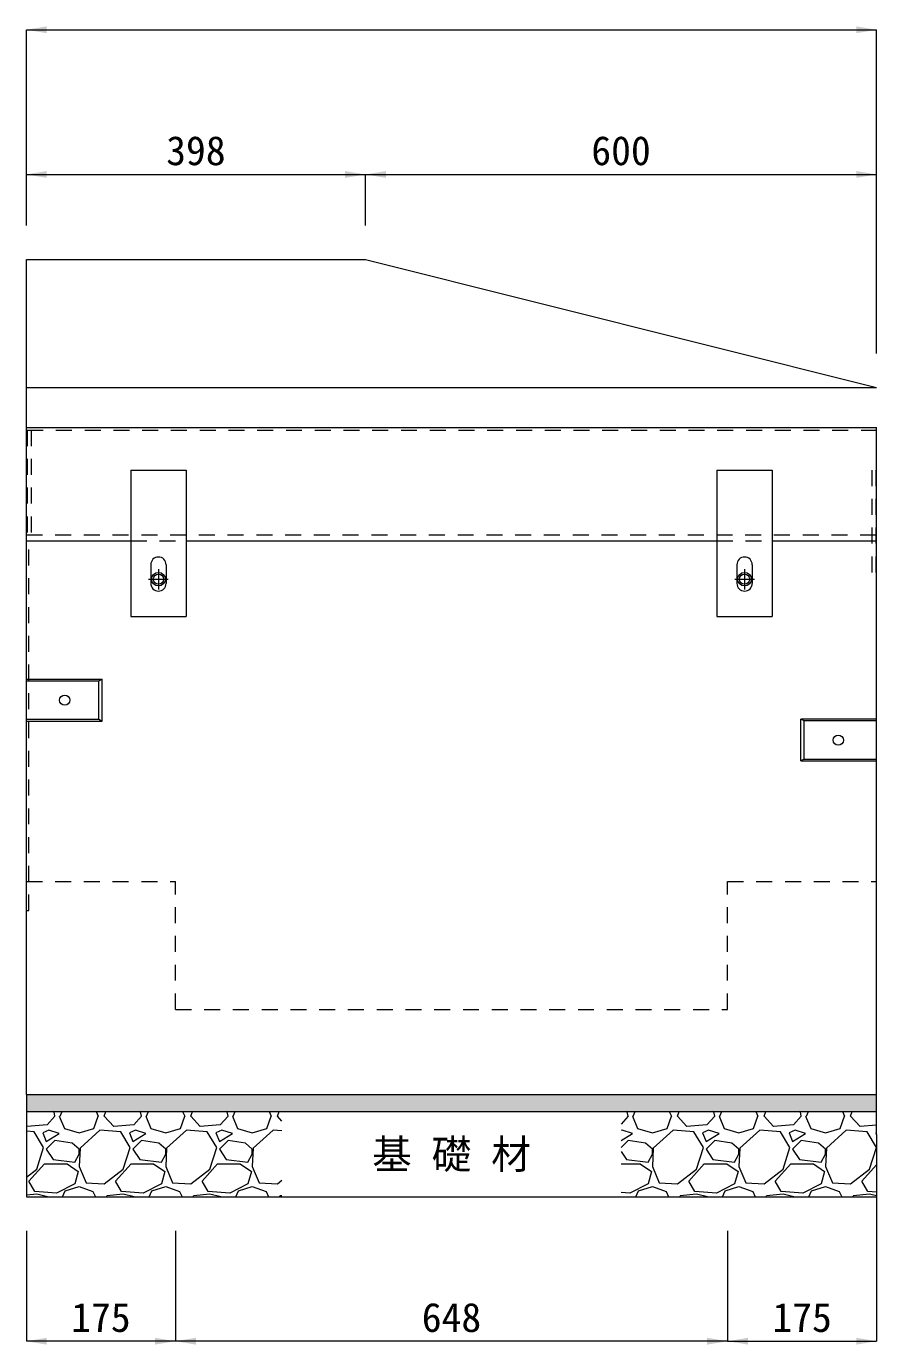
# Model space of a CAD drawing. Units: millimetres at full size. Extents: x 95 to 26200, y 7460 to 13400.
# Drawn here: x 5984 to 6982, y 10422 to 11969 of the extents above; entities that cross this region are included whole.
import ezdxf
from ezdxf.enums import TextEntityAlignment as Align

# ---------------------------------------------------------------- set-up
doc = ezdxf.new("R2010")
doc.units = ezdxf.units.MM
doc.header["$LTSCALE"] = 25
doc.linetypes.add('USER1', pattern=[1.35, 0.75, -0.6])
doc.linetypes.add('USER2', pattern=[28.575, 19.05, -3.175, 3.175, -3.175])
for name, color, linetype, lineweight in [('インサート', 3, 'USER1', 5), ('ハッチング_基礎', 150, 'Continuous', 5), ('プレート', 3, 'Continuous', 9), ('寸法線', 7, 'Continuous', 13), ('本体', 2, 'Continuous', 20), ('舗装・基礎', 7, 'Continuous', 20), ('ｸﾞﾚｰﾁﾝｸﾞ', 7, 'USER1', 9)]:
    doc.layers.add(name, color=color, linetype=linetype, lineweight=lineweight)
doc.layers.add('ハッチング', color=7, linetype='Continuous')
doc.layers.add('文字', color=7, linetype='Continuous')
doc.styles.add('ＭＳ ゴシック', font='')
doc.styles.get('ＭＳ ゴシック').set_extended_font_data('MS Gothic')

# ---------------------------------------------------------------- blocks, each defined once
blk = doc.blocks.new('filled_arrow')
at = {"color": 0, "linetype": 'Continuous', "lineweight": -2}
blk.add_solid([(7.5, 1.25), (0, 0), (7.5, -1.25)], dxfattribs=at)

msp = doc.modelspace()

# ---------------------------------------------------------------- hatches: boundary and pattern name
at = {"layer": 'ハッチング'}
msp.add_hatch(color=256, dxfattribs=at).paths.add_polyline_path([(5983.69, 10715.09), (5983.69, 10695.09), (6981.69, 10695.09), (6981.69, 10715.09)])

# ---------------------------------------------------------------- linework, layer by layer
at = {"layer": 'インサート', "linetype": 'Continuous'}
for centre, radius in [((6138.69, 11320.08), 8), ((6138.69, 11320.08), 6), ((6826.69, 11320.08), 8), ((6826.69, 11320.08), 6), ((6028.69, 11178.08), 6), ((6936.69, 11131.08), 6)]:
    msp.add_circle(centre, radius, dxfattribs=at)
at = {"layer": 'ハッチング_基礎'}
for p, q in [((6016.17, 10694.79), (6015, 10695.09)), ((6017.19, 10689.71), (6016.17, 10694.79)), ((6023.29, 10689.71), (6025.59, 10695.09)), ((6065.51, 10695.09), (6067.99, 10689.71)), ((6075.1, 10689.71), (6077.12, 10695.09)), ((6117.77, 10694.79), (6116.6, 10695.09)), ((6118.79, 10689.71), (6117.77, 10694.79)), ((6124.89, 10689.71), (6127.19, 10695.09)), ((6167.11, 10695.09), (6169.59, 10689.71)), ((6176.7, 10689.71), (6178.72, 10695.09)), ((6219.37, 10694.79), (6218.2, 10695.09)), ((6220.39, 10689.71), (6219.37, 10694.79)), ((6226.49, 10689.71), (6228.79, 10695.09)), ((6268.71, 10695.09), (6271.19, 10689.71)), ((6278.3, 10689.71), (6280.32, 10695.09)), ((6688.97, 10694.79), (6687.8, 10695.09)), ((6689.99, 10689.71), (6688.97, 10694.79)), ((6696.09, 10689.71), (6698.39, 10695.09)), ((6738.31, 10695.09), (6740.79, 10689.71)), ((6747.9, 10689.71), (6749.92, 10695.09)), ((6790.57, 10694.79), (6789.4, 10695.09)), ((6791.59, 10689.71), (6790.57, 10694.79)), ((6797.69, 10689.71), (6799.99, 10695.09)), ((6839.91, 10695.09), (6842.39, 10689.71)), ((6849.5, 10689.71), (6851.52, 10695.09)), ((6892.17, 10694.79), (6891, 10695.09)), ((6893.19, 10689.71), (6892.17, 10694.79)), ((6899.29, 10689.71), (6901.59, 10695.09)), ((6941.51, 10695.09), (6943.99, 10689.71)), ((6951.1, 10689.71), (6953.12, 10695.09)), ((5984.68, 10677.52), (5983.69, 10678.6)), ((6008.05, 10679.55), (5984.68, 10677.52)), ((6017.19, 10689.71), (6008.05, 10679.55)), ((6022.27, 10689.71), (6028.37, 10675.49)), ((6062.91, 10675.49), (6067.99, 10689.71)), ((6086.28, 10677.52), (6075.1, 10689.71)), ((6109.65, 10679.55), (6086.28, 10677.52)), ((6118.79, 10689.71), (6109.65, 10679.55)), ((6123.87, 10689.71), (6129.97, 10675.49)), ((6164.51, 10675.49), (6169.59, 10689.71)), ((6187.88, 10677.52), (6176.7, 10689.71)), ((6211.25, 10679.55), (6187.88, 10677.52)), ((6220.39, 10689.71), (6211.25, 10679.55)), ((6225.47, 10689.71), (6231.57, 10675.49)), ((6266.11, 10675.49), (6271.19, 10689.71)), ((6283.69, 10683.84), (6278.3, 10689.71)), ((6689.99, 10689.71), (6681.69, 10680.48)), ((6695.07, 10689.71), (6701.17, 10675.49)), ((6735.71, 10675.49), (6740.79, 10689.71)), ((6759.08, 10677.52), (6747.9, 10689.71)), ((6782.45, 10679.55), (6759.08, 10677.52)), ((6791.59, 10689.71), (6782.45, 10679.55)), ((6796.67, 10689.71), (6802.77, 10675.49)), ((6837.31, 10675.49), (6842.39, 10689.71)), ((6860.68, 10677.52), (6849.5, 10689.71)), ((6884.05, 10679.55), (6860.68, 10677.52)), ((6893.19, 10689.71), (6884.05, 10679.55)), ((6898.27, 10689.71), (6904.37, 10675.49)), ((6938.91, 10675.49), (6943.99, 10689.71)), ((6962.28, 10677.52), (6951.1, 10689.71)), ((6981.69, 10679.21), (6962.28, 10677.52)), ((5992.81, 10671.42), (5983.69, 10672.18)), ((6003.98, 10653.14), (5992.81, 10671.42)), ((6010.08, 10673.46), (6002.97, 10670.41)), ((6002.97, 10670.41), (6007.03, 10660.25)), ((6007.03, 10660.25), (6022.27, 10669.39)), ((6017.19, 10661.26), (6007.03, 10651.1)), ((6022.27, 10669.39), (6010.08, 10673.46)), ((6037.51, 10658.22), (6017.19, 10661.26)), ((6028.37, 10675.49), (6045.64, 10670.41)), ((6045.64, 10670.41), (6062.91, 10675.49)), ((6070.02, 10673.46), (6046.65, 10652.12)), ((6094.41, 10671.42), (6070.02, 10673.46)), ((6105.58, 10653.14), (6094.41, 10671.42)), ((6111.68, 10673.46), (6104.57, 10670.41)), ((6104.57, 10670.41), (6108.63, 10660.25)), ((6108.63, 10660.25), (6123.87, 10669.39)), ((6118.79, 10661.26), (6108.63, 10651.1)), ((6123.87, 10669.39), (6111.68, 10673.46)), ((6139.11, 10658.22), (6118.79, 10661.26)), ((6129.97, 10675.49), (6147.24, 10670.41)), ((6147.24, 10670.41), (6164.51, 10675.49)), ((6171.62, 10673.46), (6148.25, 10652.12)), ((6196.01, 10671.42), (6171.62, 10673.46)), ((6207.18, 10653.14), (6196.01, 10671.42)), ((6213.28, 10673.46), (6206.17, 10670.41)), ((6206.17, 10670.41), (6210.23, 10660.25)), ((6210.23, 10660.25), (6225.47, 10669.39)), ((6220.39, 10661.26), (6210.23, 10651.1)), ((6225.47, 10669.39), (6213.28, 10673.46)), ((6240.71, 10658.22), (6220.39, 10661.26)), ((6231.57, 10675.49), (6248.84, 10670.41)), ((6248.84, 10670.41), (6266.11, 10675.49)), ((6273.22, 10673.46), (6249.85, 10652.12)), ((6283.69, 10672.58), (6273.22, 10673.46)), ((6682.88, 10673.46), (6681.69, 10672.94)), ((6681.69, 10661.36), (6695.07, 10669.39)), ((6689.99, 10661.26), (6681.69, 10652.96)), ((6695.07, 10669.39), (6682.88, 10673.46)), ((6710.31, 10658.22), (6689.99, 10661.26)), ((6701.17, 10675.49), (6718.44, 10670.41)), ((6718.44, 10670.41), (6735.71, 10675.49)), ((6742.82, 10673.46), (6719.45, 10652.12)), ((6767.21, 10671.42), (6742.82, 10673.46)), ((6778.38, 10653.14), (6767.21, 10671.42)), ((6784.48, 10673.46), (6777.37, 10670.41)), ((6777.37, 10670.41), (6781.43, 10660.25)), ((6781.43, 10660.25), (6796.67, 10669.39)), ((6791.59, 10661.26), (6781.43, 10651.1)), ((6796.67, 10669.39), (6784.48, 10673.46)), ((6811.91, 10658.22), (6791.59, 10661.26)), ((6802.77, 10675.49), (6820.04, 10670.41)), ((6820.04, 10670.41), (6837.31, 10675.49)), ((6844.42, 10673.46), (6821.05, 10652.12)), ((6868.81, 10671.42), (6844.42, 10673.46)), ((6879.98, 10653.14), (6868.81, 10671.42)), ((6886.08, 10673.46), (6878.97, 10670.41)), ((6878.97, 10670.41), (6883.03, 10660.25)), ((6883.03, 10660.25), (6898.27, 10669.39)), ((6893.19, 10661.26), (6883.03, 10651.1)), ((6898.27, 10669.39), (6886.08, 10673.46)), ((6913.51, 10658.22), (6893.19, 10661.26)), ((6904.37, 10675.49), (6921.64, 10670.41)), ((6921.64, 10670.41), (6938.91, 10675.49)), ((6946.02, 10673.46), (6922.65, 10652.12)), ((6970.41, 10671.42), (6946.02, 10673.46)), ((6981.58, 10653.14), (6970.41, 10671.42)), ((6981.69, 10670.89), (6980.57, 10670.41)), ((6980.57, 10670.41), (6981.69, 10667.61)), ((5995.85, 10627.74), (6003.98, 10653.14)), ((6007.03, 10651.1), (6015.16, 10638.91)), ((6045.64, 10651.1), (6037.51, 10658.22)), ((6046.65, 10652.12), (6045.64, 10630.78)), ((6045.64, 10645.01), (6045.64, 10651.1)), ((6097.45, 10627.74), (6105.58, 10653.14)), ((6108.63, 10651.1), (6116.76, 10638.91)), ((6147.24, 10651.1), (6139.11, 10658.22)), ((6148.25, 10652.12), (6147.24, 10630.78)), ((6147.24, 10645.01), (6147.24, 10651.1)), ((6199.05, 10627.74), (6207.18, 10653.14)), ((6210.23, 10651.1), (6218.36, 10638.91)), ((6248.84, 10651.1), (6240.71, 10658.22)), ((6249.85, 10652.12), (6248.84, 10630.78)), ((6248.84, 10645.01), (6248.84, 10651.1)), ((6681.69, 10648.32), (6687.96, 10638.91)), ((6718.44, 10651.1), (6710.31, 10658.22)), ((6719.45, 10652.12), (6718.44, 10630.78)), ((6718.44, 10645.01), (6718.44, 10651.1)), ((6770.25, 10627.74), (6778.38, 10653.14)), ((6781.43, 10651.1), (6789.56, 10638.91)), ((6820.04, 10651.1), (6811.91, 10658.22)), ((6821.05, 10652.12), (6820.04, 10630.78)), ((6820.04, 10645.01), (6820.04, 10651.1)), ((6871.85, 10627.74), (6879.98, 10653.14)), ((6883.03, 10651.1), (6891.16, 10638.91)), ((6921.64, 10651.1), (6913.51, 10658.22)), ((6922.65, 10652.12), (6921.64, 10630.78)), ((6921.64, 10645.01), (6921.64, 10651.1)), ((6973.45, 10627.74), (6981.58, 10653.14)), ((5986.71, 10613.51), (6005, 10633.83)), ((6005, 10633.83), (6031.41, 10633.83)), ((6015.16, 10638.91), (6040.56, 10635.86)), ((6031.41, 10633.83), (6044.62, 10624.69)), ((6040.56, 10635.86), (6045.64, 10645.01)), ((6045.64, 10630.78), (6053.77, 10611.48)), ((6088.31, 10613.51), (6106.6, 10633.83)), ((6106.6, 10633.83), (6133.01, 10633.83)), ((6116.76, 10638.91), (6142.16, 10635.86)), ((6133.01, 10633.83), (6146.22, 10624.69)), ((6142.16, 10635.86), (6147.24, 10645.01)), ((6147.24, 10630.78), (6155.37, 10611.48)), ((6189.91, 10613.51), (6208.2, 10633.83)), ((6208.2, 10633.83), (6234.61, 10633.83)), ((6218.36, 10638.91), (6243.76, 10635.86)), ((6234.61, 10633.83), (6247.82, 10624.69)), ((6243.76, 10635.86), (6248.84, 10645.01)), ((6248.84, 10630.78), (6256.97, 10611.48)), ((6681.69, 10633.83), (6704.21, 10633.83)), ((6687.96, 10638.91), (6713.36, 10635.86)), ((6704.21, 10633.83), (6717.42, 10624.69)), ((6713.36, 10635.86), (6718.44, 10645.01)), ((6718.44, 10630.78), (6726.57, 10611.48)), ((6761.11, 10613.51), (6779.4, 10633.83)), ((6779.4, 10633.83), (6805.81, 10633.83)), ((6789.56, 10638.91), (6814.96, 10635.86)), ((6805.81, 10633.83), (6819.02, 10624.69)), ((6814.96, 10635.86), (6820.04, 10645.01)), ((6820.04, 10630.78), (6828.17, 10611.48)), ((6862.71, 10613.51), (6881, 10633.83)), ((6881, 10633.83), (6907.41, 10633.83)), ((6891.16, 10638.91), (6916.56, 10635.86)), ((6907.41, 10633.83), (6920.62, 10624.69)), ((6916.56, 10635.86), (6921.64, 10645.01)), ((6921.64, 10630.78), (6929.77, 10611.48)), ((6964.31, 10613.51), (6981.69, 10632.82)), ((5983.69, 10618.33), (5995.85, 10627.74)), ((6044.62, 10624.69), (6040.56, 10610.46)), ((6075.1, 10610.46), (6097.45, 10627.74)), ((6146.22, 10624.69), (6142.16, 10610.46)), ((6176.7, 10610.46), (6199.05, 10627.74)), ((6247.82, 10624.69), (6243.76, 10610.46)), ((6278.3, 10610.46), (6283.69, 10614.62)), ((6717.42, 10624.69), (6713.36, 10610.46)), ((6747.9, 10610.46), (6770.25, 10627.74)), ((6819.02, 10624.69), (6814.96, 10610.46)), ((6849.5, 10610.46), (6871.85, 10627.74)), ((6920.62, 10624.69), (6916.56, 10610.46)), ((6951.1, 10610.46), (6973.45, 10627.74)), ((5993.82, 10601.32), (5986.71, 10613.51)), ((6019.22, 10599.29), (5993.82, 10601.32)), ((6040.56, 10610.46), (6019.22, 10599.29)), ((6026.28, 10595.09), (6029.38, 10602.34)), ((6029.38, 10602.34), (6045.64, 10607.42)), ((6045.64, 10607.42), (6061.89, 10601.32)), ((6053.77, 10611.48), (6075.1, 10610.46)), ((6061.89, 10601.32), (6064.77, 10595.09)), ((6095.42, 10601.32), (6088.31, 10613.51)), ((6120.82, 10599.29), (6095.42, 10601.32)), ((6142.16, 10610.46), (6120.82, 10599.29)), ((6127.88, 10595.09), (6130.98, 10602.34)), ((6130.98, 10602.34), (6147.24, 10607.42)), ((6147.24, 10607.42), (6163.49, 10601.32)), ((6155.37, 10611.48), (6176.7, 10610.46)), ((6163.49, 10601.32), (6166.37, 10595.09)), ((6197.02, 10601.32), (6189.91, 10613.51)), ((6222.42, 10599.29), (6197.02, 10601.32)), ((6243.76, 10610.46), (6222.42, 10599.29)), ((6229.48, 10595.09), (6232.58, 10602.34)), ((6232.58, 10602.34), (6248.84, 10607.42)), ((6248.84, 10607.42), (6265.09, 10601.32)), ((6256.97, 10611.48), (6278.3, 10610.46)), ((6265.09, 10601.32), (6267.97, 10595.09)), ((6692.02, 10599.29), (6681.69, 10600.11)), ((6713.36, 10610.46), (6692.02, 10599.29)), ((6699.08, 10595.09), (6702.18, 10602.34)), ((6702.18, 10602.34), (6718.44, 10607.42)), ((6718.44, 10607.42), (6734.69, 10601.32)), ((6726.57, 10611.48), (6747.9, 10610.46)), ((6734.69, 10601.32), (6737.57, 10595.09)), ((6768.22, 10601.32), (6761.11, 10613.51)), ((6793.62, 10599.29), (6768.22, 10601.32)), ((6814.96, 10610.46), (6793.62, 10599.29)), ((6800.68, 10595.09), (6803.78, 10602.34)), ((6803.78, 10602.34), (6820.04, 10607.42)), ((6820.04, 10607.42), (6836.29, 10601.32)), ((6828.17, 10611.48), (6849.5, 10610.46)), ((6836.29, 10601.32), (6839.17, 10595.09)), ((6869.82, 10601.32), (6862.71, 10613.51)), ((6895.22, 10599.29), (6869.82, 10601.32)), ((6916.56, 10610.46), (6895.22, 10599.29)), ((6902.28, 10595.09), (6905.38, 10602.34)), ((6905.38, 10602.34), (6921.64, 10607.42)), ((6921.64, 10607.42), (6937.89, 10601.32)), ((6929.77, 10611.48), (6951.1, 10610.46)), ((6937.89, 10601.32), (6940.77, 10595.09)), ((6971.42, 10601.32), (6964.31, 10613.51)), ((6981.69, 10600.5), (6971.42, 10601.32)), ((5995.85, 10598.27), (5983.69, 10596.99)), ((6008.6, 10595.09), (5995.85, 10598.27)), ((6077.72, 10595.09), (6078.15, 10596.24)), ((6097.45, 10598.27), (6078.15, 10596.24)), ((6110.2, 10595.09), (6097.45, 10598.27)), ((6179.32, 10595.09), (6179.75, 10596.24)), ((6199.05, 10598.27), (6179.75, 10596.24)), ((6211.8, 10595.09), (6199.05, 10598.27)), ((6280.92, 10595.09), (6281.35, 10596.24)), ((6283.69, 10596.48), (6281.35, 10596.24)), ((6750.52, 10595.09), (6750.95, 10596.24)), ((6770.25, 10598.27), (6750.95, 10596.24)), ((6783, 10595.09), (6770.25, 10598.27)), ((6852.12, 10595.09), (6852.55, 10596.24)), ((6871.85, 10598.27), (6852.55, 10596.24)), ((6884.6, 10595.09), (6871.85, 10598.27)), ((6953.72, 10595.09), (6954.15, 10596.24)), ((6973.45, 10598.27), (6954.15, 10596.24)), ((6981.69, 10596.21), (6973.45, 10598.27))]:
    msp.add_line(p, q, dxfattribs=at)
at = {"layer": 'プレート'}
for p, q in [((6106.19, 11448.08), (6106.19, 11276.08)), ((6106.19, 11448.08), (6171.19, 11448.08)), ((6171.19, 11448.08), (6171.19, 11276.08)), ((6794.19, 11448.08), (6859.19, 11448.08)), ((6794.19, 11448.08), (6794.19, 11276.08)), ((6859.19, 11448.08), (6859.19, 11276.08)), ((6129.69, 11337.08), (6129.69, 11315.08)), ((6147.69, 11337.08), (6147.69, 11315.08)), ((6817.69, 11337.08), (6817.69, 11315.08)), ((6835.69, 11337.08), (6835.69, 11315.08)), ((6106.19, 11276.08), (6171.19, 11276.08)), ((6794.19, 11276.08), (6859.19, 11276.08))]:
    msp.add_line(p, q, dxfattribs=at)
for centre, start, end in [((6138.69, 11337.08), 0, 180), ((6826.69, 11337.08), 0, 180), ((6138.69, 11315.08), 180, 0), ((6826.69, 11315.08), 180, 0)]:
    msp.add_arc(centre, 9, start, end, dxfattribs=at)
at = {"layer": '寸法線'}
for p, q in [((5983.69, 11964.89), (6981.69, 11964.89)), ((5983.69, 11735.08), (5983.69, 11964.89)), ((6981.69, 11585.08), (6981.69, 11964.89)), ((5983.69, 11795.08), (6381.69, 11795.08)), ((5983.69, 11735.08), (5983.69, 11795.08)), ((6381.69, 11735.08), (6381.69, 11795.08)), ((6381.69, 11795.08), (6981.69, 11795.08)), ((6381.69, 11735.08), (6381.69, 11795.08)), ((6981.69, 11585.08), (6981.69, 11795.08)), ((5983.69, 10555.09), (5983.69, 10425.64)), ((6158.69, 10555.09), (6158.69, 10425.64)), ((6158.69, 10555.09), (6158.69, 10425.64)), ((6806.69, 10555.08), (6806.69, 10425.64)), ((6806.69, 10555.08), (6806.69, 10425.64)), ((6981.69, 10555.08), (6981.69, 10425.64)), ((6158.69, 10425.64), (5983.69, 10425.64)), ((6806.69, 10425.64), (6158.69, 10425.64)), ((6806.69, 10425.64), (6981.69, 10425.64))]:
    msp.add_line(p, q, dxfattribs=at)
at = {"layer": '寸法線', "linetype": 'USER2', "lineweight": 9}
for p, q in [((6138.69, 11331.88), (6138.69, 11307.81)), ((6826.69, 11331.88), (6826.69, 11307.81)), ((6127.12, 11320.08), (6150.32, 11320.08)), ((6815.09, 11320.08), (6838.29, 11320.08))]:
    msp.add_line(p, q, dxfattribs=at)
at = {"layer": '本体'}
for p, q in [((5983.69, 11695.08), (6381.69, 11695.08)), ((5983.69, 10715.08), (5983.69, 11695.08)), ((6381.69, 11695.08), (6981.69, 11545.08)), ((5983.69, 11545.08), (6981.69, 11545.08)), ((5983.69, 11498.08), (6981.69, 11498.08)), ((6981.69, 10668.08), (6981.69, 11498.08)), ((5983.69, 11365.08), (6106.19, 11365.08)), ((6171.19, 11365.08), (6794.19, 11365.08)), ((6859.19, 11365.08), (6981.69, 11365.08)), ((5983.69, 10715.08), (6981.69, 10715.08))]:
    msp.add_line(p, q, dxfattribs=at)
at = {"layer": '本体', "color": 4, "linetype": 'USER1', "lineweight": 5}
for p, q in [((5986.69, 10931.08), (5986.69, 11365.08)), ((5983.69, 10931.08), (5986.69, 10931.08))]:
    msp.add_line(p, q, dxfattribs=at)
at = {"layer": '本体', "linetype": 'USER1'}
for p, q in [((6106.19, 11365.08), (6171.19, 11365.08)), ((6794.19, 11365.08), (6859.19, 11365.08))]:
    msp.add_line(p, q, dxfattribs=at)
at = {"layer": '本体', "color": 4, "lineweight": 5}
for p, q in [((5983.69, 11202.58), (6072.69, 11202.58)), ((6068.69, 11200.58), (6072.69, 11202.58)), ((6072.69, 11153.58), (6072.69, 11202.58)), ((5983.69, 11200.58), (6068.69, 11200.58)), ((6068.69, 11155.58), (6068.69, 11200.58)), ((6892.69, 11106.74), (6892.69, 11155.74)), ((6896.69, 11153.74), (6892.69, 11155.74)), ((6981.69, 11155.74), (6892.69, 11155.74)), ((5983.69, 11155.58), (6068.69, 11155.58)), ((5983.69, 11153.58), (6072.69, 11153.58)), ((6068.69, 11155.58), (6072.69, 11153.58)), ((6896.69, 11108.74), (6896.69, 11153.74)), ((6981.69, 11153.74), (6896.69, 11153.74)), ((6896.69, 11108.74), (6892.69, 11106.74)), ((6892.69, 11106.74), (6981.69, 11106.74)), ((6896.69, 11108.74), (6981.69, 11108.74))]:
    msp.add_line(p, q, dxfattribs=at)
at = {"layer": '本体', "linetype": 'USER1', "lineweight": 15}
for p, q in [((5983.69, 10965.08), (6158.69, 10965.08)), ((6158.69, 10815.08), (6158.69, 10965.08)), ((6806.69, 10815.08), (6806.69, 10965.08)), ((6806.69, 10965.08), (6981.69, 10965.08)), ((6158.69, 10815.08), (6806.69, 10815.08))]:
    msp.add_line(p, q, dxfattribs=at)
at = {"layer": '舗装・基礎', "color": 3, "lineweight": 13}
for p, q in [((5983.69, 10715.09), (5983.69, 10595.09)), ((5983.69, 10695.09), (6981.69, 10695.09)), ((6981.69, 10668.09), (6981.69, 10548.09)), ((5983.69, 10595.09), (6981.69, 10595.09))]:
    msp.add_line(p, q, dxfattribs=at)
at = {"layer": 'ｸﾞﾚｰﾁﾝｸﾞ'}
for p, q in [((5984.69, 11495.03), (6980.69, 11495.03)), ((5984.69, 11495.03), (5984.69, 11372.08)), ((5989.19, 11495.03), (5989.19, 11372.08)), ((6976.19, 11448.03), (6976.19, 11325.08)), ((6980.69, 11448.03), (6980.69, 11325.08)), ((5983.69, 11372.08), (6980.69, 11372.08))]:
    msp.add_line(p, q, dxfattribs=at)

# ---------------------------------------------------------------- block references
at = {"layer": '寸法線', "xscale": 3.2, "yscale": 3.2}
for p in [(5983.69, 11964.89), (5983.69, 11795.08), (6381.69, 11795.08), (5983.69, 10425.64), (6158.69, 10425.64), (6806.69, 10425.64)]:
    msp.add_blockref('filled_arrow', p, dxfattribs=at)
at = {"layer": '寸法線', "xscale": 3.2, "yscale": 3.2, "rotation": 180}
for p in [(6981.69, 11964.89), (6381.69, 11795.08), (6981.69, 11795.08), (6158.69, 10425.64), (6806.69, 10425.64), (6981.69, 10425.64)]:
    msp.add_blockref('filled_arrow', p, dxfattribs=at)

# ---------------------------------------------------------------- texts
at = {"layer": '寸法線', "style": 'ＭＳ ゴシック'}
for s, p in [('398', (6182.69, 11823.08)), ('600', (6681.69, 11823.08)), ('175', (6071.19, 10453.64)), ('648', (6482.69, 10453.64)), ('175', (6894.19, 10453.64))]:
    msp.add_text(s, height=34.18, dxfattribs=at).set_placement(p, align=Align.MIDDLE_CENTER)
at = {"layer": '文字', "style": 'ＭＳ ゴシック'}
msp.add_text('基 礎 材', height=34.18, dxfattribs=at).set_placement((6482.69, 10645.09), align=Align.MIDDLE_CENTER)

doc.saveas('drawing.dxf')
